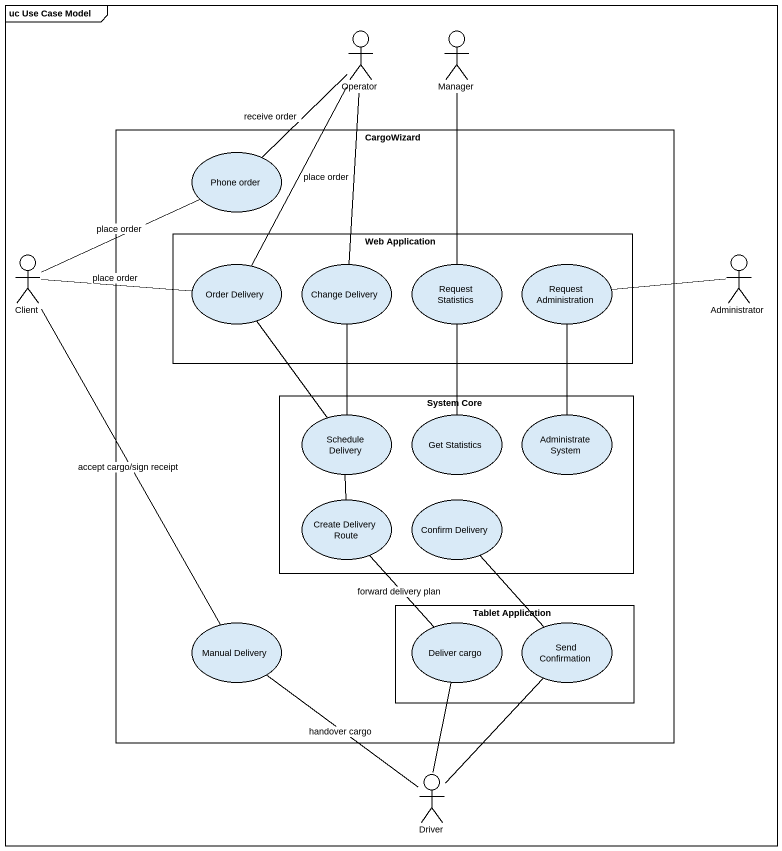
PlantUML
@startuml
mainframe uc Use Case Model
actor Operator
actor Manager
rectangle CargoWizard {
  usecase "Phone order" as Phone_order
  rectangle "Web Application" as Web_Application {
    usecase "Order Delivery" as Order_Delivery
    usecase "Change Delivery" as Change_Delivery
    usecase "Request Statistics" as Request_Statistics
    usecase "Request Administration" as Request_Administration
  }
  rectangle "System Core" as System_Core {
    usecase "Schedule Delivery" as Schedule_Delivery
    usecase "Get Statistics" as Get_Statistics
    usecase "Administrate System" as Administrate_System
    usecase "Create Delivery Route" as Create_Delivery_Route
    usecase "Confirm Delivery" as Confirm_Delivery
  }
  usecase "Manual Delivery" as Manual_Delivery
  rectangle "Tablet Application" as Tablet_Application {
    usecase "Deliver cargo" as Deliver_cargo
    usecase "Send Confirmation" as Send_Confirmation
  }
}
actor Client
actor Administrator
actor Driver
Operator -- Phone_order : receive order
Operator -- Change_Delivery
Manager -- Request_Statistics
Client -right- Phone_order : place order
Client -right- Order_Delivery : place order
Order_Delivery -up- Operator : place order
Order_Delivery -- Schedule_Delivery
Change_Delivery -- Schedule_Delivery
Request_Statistics -- Get_Statistics
Request_Administration -- Administrate_System
Administrator -left- Request_Administration
Schedule_Delivery -- Create_Delivery_Route
Create_Delivery_Route -- Deliver_cargo : forward delivery plan
Manual_Delivery -up- Client : accept cargo/sign receipt
Send_Confirmation -up- Confirm_Delivery
Driver -up- Manual_Delivery : handover cargo
Driver -up- Deliver_cargo
Driver -up- Send_Confirmation
@enduml
